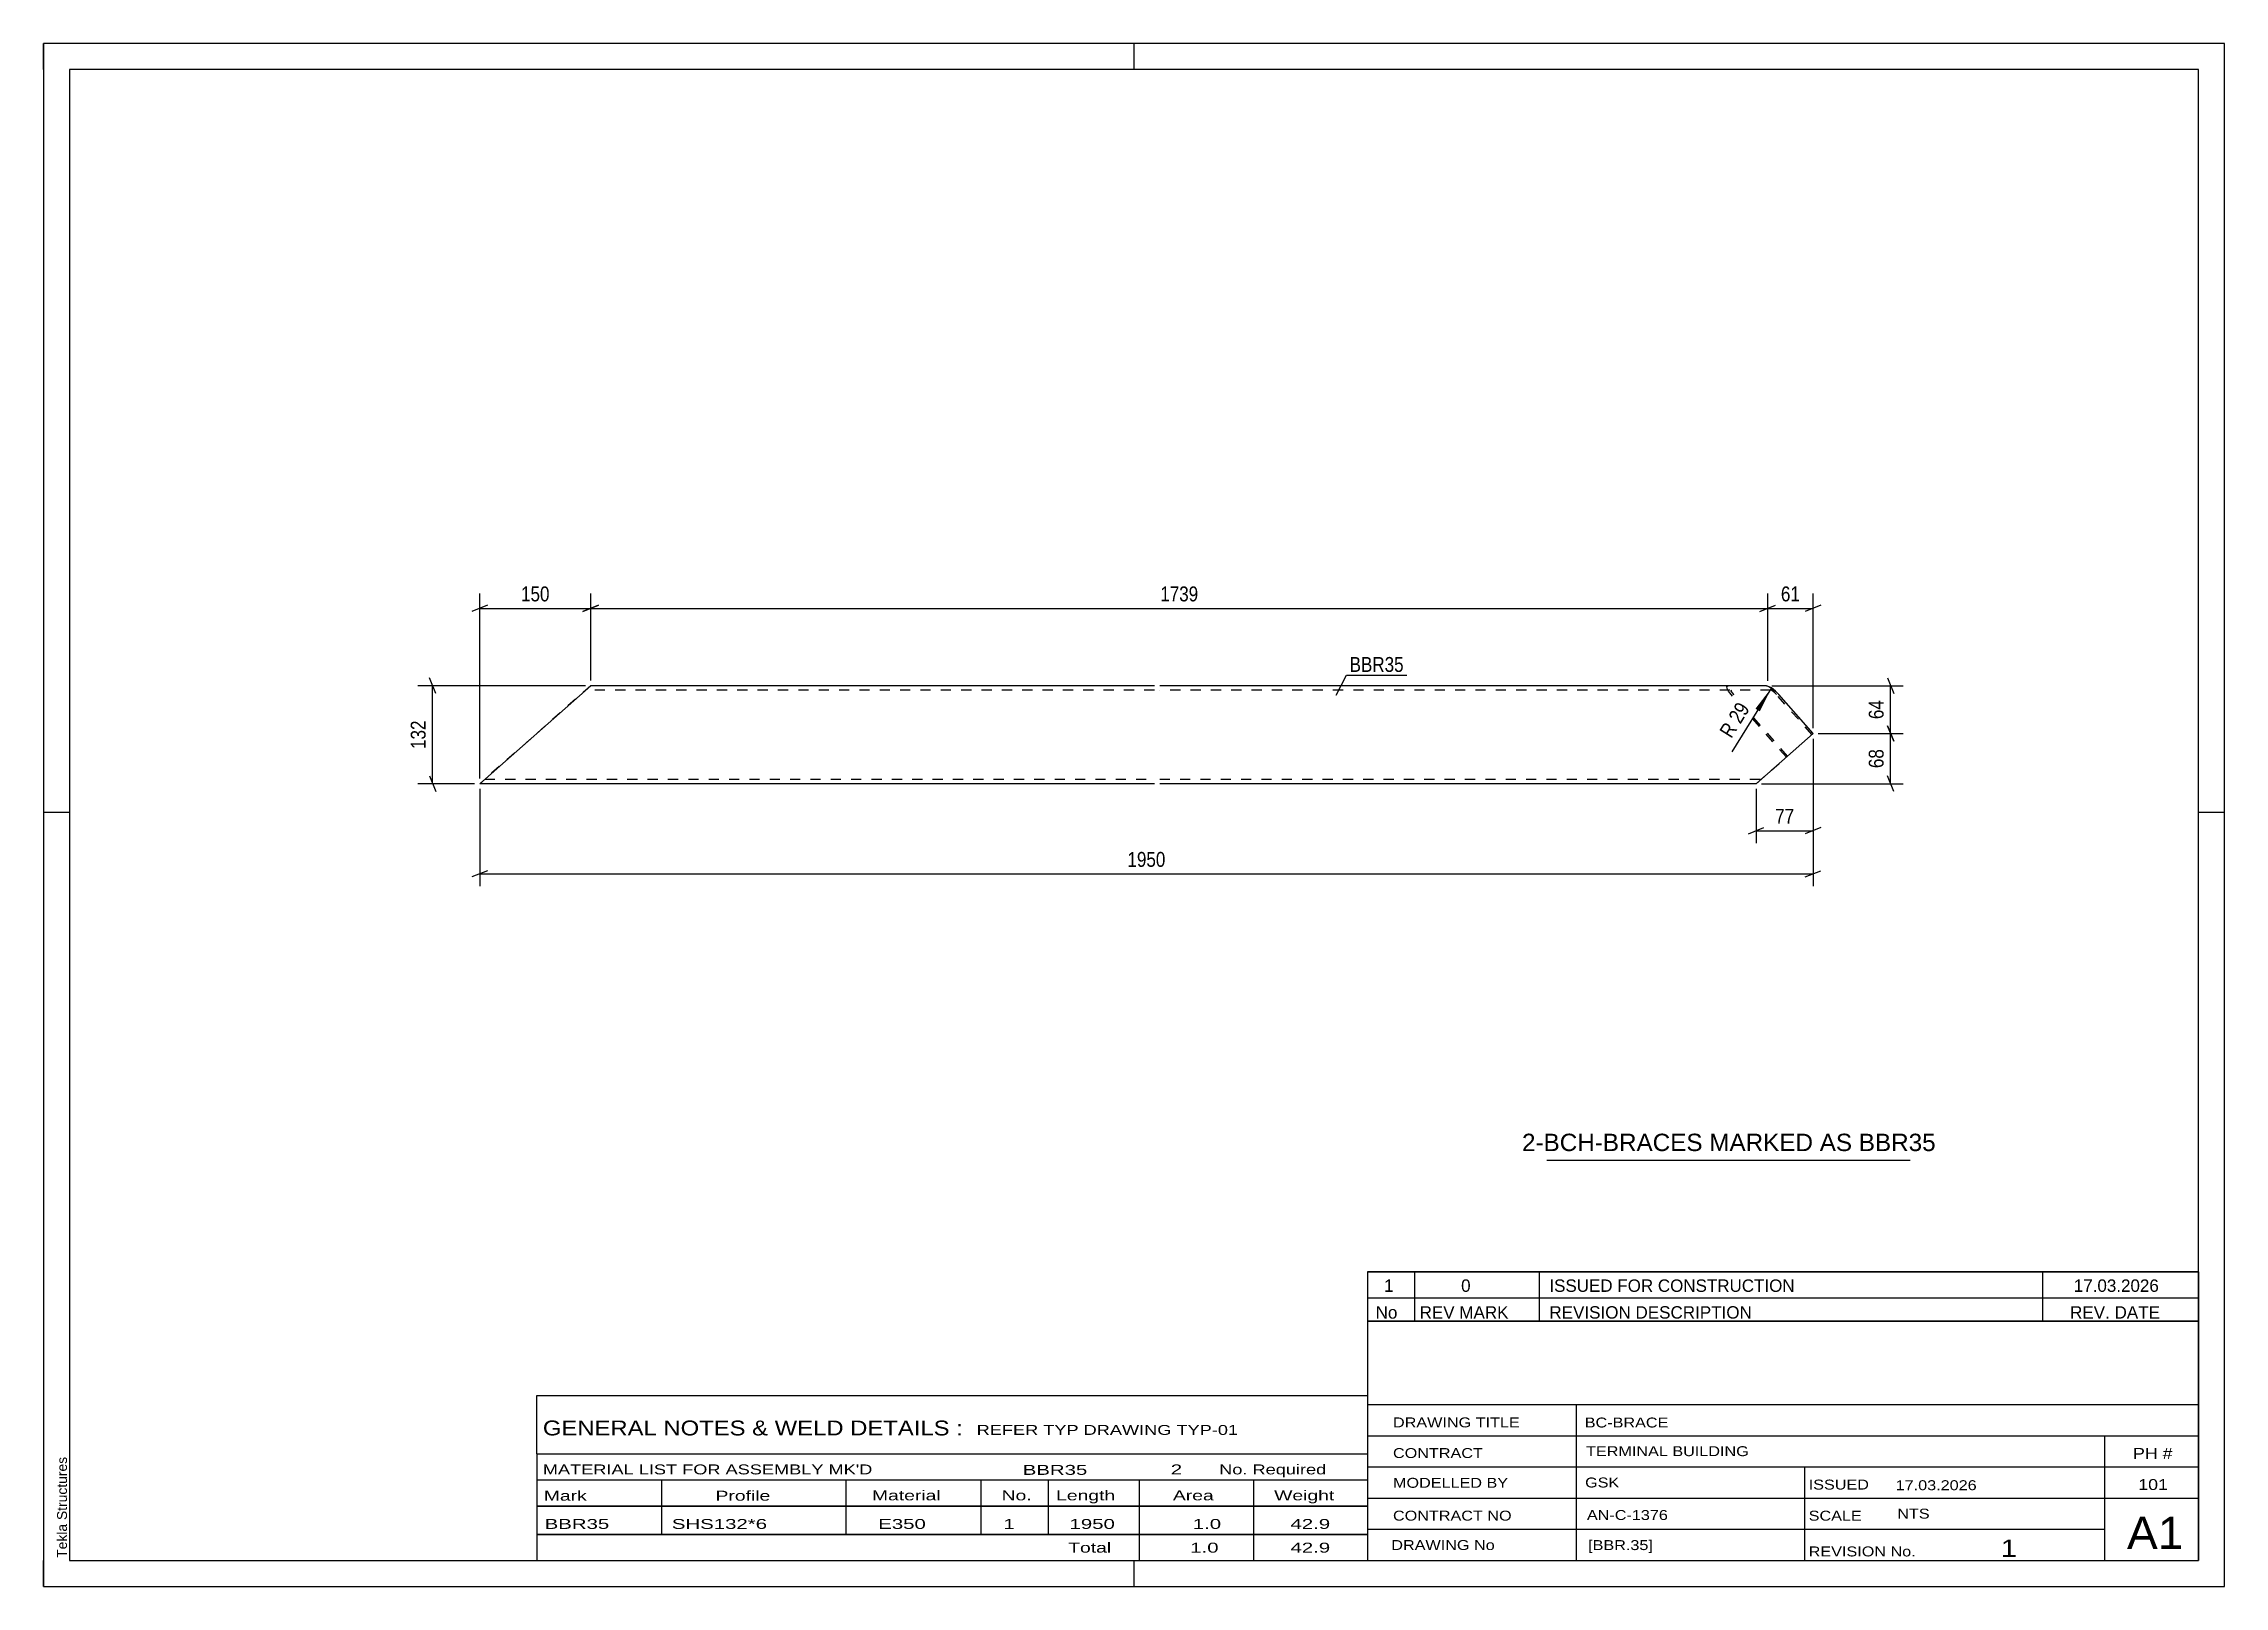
# Model space of a CAD drawing. Header units: millimetres. Extents: x 0 to 420, y 0 to 297.
import ezdxf

# ---------------------------------------------------------------- set-up
doc = ezdxf.new("R2010")
doc.units = ezdxf.units.MM
doc.linetypes.add('DXK_LINE_DOT2', pattern=[3.9198, 1.9599, -1.9599])
doc.styles.add('Arial', font='ARIAL.TTF', dxfattribs={"height": 0.2})
doc.styles.add('Arial Narrow', font='ARIALN.TTF', dxfattribs={"height": 0.2})

# ---------------------------------------------------------------- blocks, each defined once
blk = doc.blocks.new('Unknown-580638168-1162')
at = {"color": 5, "linetype": 'Continuous'}
for p, q in [((420, 297), (0, 297)), ((0, 297), (0, 0)), ((0, 292), (0, 297)), ((210, 292), (210, 297)), ((420, 0), (420, 297)), ((415, 292), (5, 292)), ((5, 292), (5, 5)), ((415, 5), (415, 292)), ((5, 149), (0, 149)), ((420, 149), (415, 149)), ((0, 0), (0, 5)), ((5, 5), (415, 5)), ((210, 0), (210, 5)), ((0, 0), (420, 0))]:
    blk.add_line(p, q, dxfattribs=at)
at = {"color": 174, "linetype": 'Continuous', "style": 'Arial'}
blk.add_text('Tekla Structures', height=1.9102, rotation=90, dxfattribs=at).set_placement((4.5, 5.5))
blk = doc.blocks.new('Part-580638168-1309 - 1303')
at = {"color": 2, "linetype": 'Continuous'}
for p, q in [((105.38, 173.38), (84, 154.52)), ((105.38, 173.38), (105.38, 173.38)), ((213.95, 173.38), (105.38, 173.38)), ((331.84, 173.38), (214.95, 173.38)), ((331.84, 173.38), (332.28, 173.25)), ((332.28, 173.25), (332.87, 172.88)), ((332.87, 172.88), (333.54, 172.32)), ((333.54, 172.32), (334.19, 171.67)), ((340.78, 164.19), (334.19, 171.67)), ((329.82, 154.52), (340.78, 164.19)), ((84, 154.52), (84, 154.52)), ((213.95, 154.52), (84, 154.52)), ((329.82, 154.52), (214.95, 154.52)), ((329.82, 154.52), (329.82, 154.52))]:
    blk.add_line(p, q, dxfattribs=at)
at = {"color": 7, "linetype": 'DXK_LINE_DOT2'}
for p, q in [((105.38, 173.38), (84, 154.52)), ((104.41, 172.52), (104.41, 172.52)), ((213.95, 172.52), (104.41, 172.52)), ((332.6, 172.52), (214.95, 172.52)), ((324.15, 173.25), (324.35, 173.38)), ((324.21, 172.88), (324.15, 173.25)), ((324.52, 172.32), (324.21, 172.88)), ((325.03, 171.67), (324.52, 172.32)), ((325.01, 172.46), (325.11, 172.52)), ((325.03, 172.32), (325.01, 172.46)), ((325.04, 172.27), (325.03, 172.32)), ((325.04, 172.27), (325.19, 172)), ((332.81, 172.46), (332.6, 172.52)), ((333.11, 172.27), (332.81, 172.46)), ((333.45, 172), (333.11, 172.27)), ((335.64, 159.65), (325.03, 171.67)), ((325.19, 172), (325.45, 171.67)), ((335.87, 159.85), (325.45, 171.67)), ((333.77, 171.67), (333.45, 172)), ((340.55, 163.98), (333.77, 171.67)), ((329.82, 154.52), (335.87, 159.85)), ((84.97, 155.38), (84.97, 155.38)), ((84.97, 155.38), (213.95, 155.38)), ((214.95, 155.38), (330.8, 155.38)), ((329.82, 154.52), (329.82, 154.52)), ((330.8, 155.38), (330.8, 155.38))]:
    blk.add_line(p, q, dxfattribs=at)
blk = doc.blocks.new('StraightDimension-580638168-1689 - 1303')
at = {"color": 7, "linetype": 'Continuous'}
for p, q in [((332.84, 173.38), (358.12, 173.38)), ((355.12, 174.88), (356.32, 171.88)), ((355.72, 164.19), (355.72, 173.38)), ((341.78, 164.19), (358.12, 164.19)), ((356.32, 162.69), (355.12, 165.69))]:
    blk.add_line(p, q, dxfattribs=at)
at = {"color": 0}
blk.add_wipeout([(354.97, 171.21), (350.77, 171.21), (350.77, 166.36), (354.97, 166.36)], dxfattribs=at)
at = {"color": 3, "style": 'Arial Narrow'}
blk.add_text('64', height=2.863, rotation=90.0002, dxfattribs=at).set_placement((354.37, 166.96))
blk = doc.blocks.new('StraightDimension-580638168-1352 - 1303')
at = {"color": 7, "linetype": 'Continuous'}
for p, q in [((340.78, 163.19), (340.78, 134.77)), ((84, 153.52), (84, 134.77)), ((85.5, 137.77), (82.5, 136.57)), ((84, 137.17), (340.78, 137.17)), ((339.28, 136.57), (342.28, 137.77))]:
    blk.add_line(p, q, dxfattribs=at)
at = {"color": 0}
blk.add_wipeout([(216.65, 137.92), (216.65, 142.12), (208.14, 142.12), (208.14, 137.92)], dxfattribs=at)
at = {"color": 3, "style": 'Arial Narrow'}
blk.add_text('1950', height=2.863, dxfattribs=at).set_placement((208.74, 138.52))
blk = doc.blocks.new('StraightDimension-580638168-1341 - 1303')
at = {"color": 7, "linetype": 'Continuous'}
for p, q in [((104.38, 173.38), (72.07, 173.38)), ((75.52, 171.88), (74.32, 174.88)), ((74.92, 154.52), (74.92, 173.38)), ((74.32, 156.02), (75.52, 153.02)), ((83, 154.52), (72.07, 154.52))]:
    blk.add_line(p, q, dxfattribs=at)
at = {"color": 0}
blk.add_wipeout([(74.17, 167.29), (69.97, 167.29), (69.97, 160.61), (74.17, 160.61)], dxfattribs=at)
at = {"color": 3, "style": 'Arial Narrow'}
blk.add_text('132', height=2.863, rotation=90.0002, dxfattribs=at).set_placement((73.57, 161.21))
blk = doc.blocks.new('StraightDimension-580638168-1360 - 1303')
at = {"color": 7, "linetype": 'Continuous'}
for p, q in [((340.78, 163.19), (340.78, 143.07)), ((329.82, 153.52), (329.82, 143.07)), ((328.32, 144.87), (331.32, 146.07)), ((329.82, 145.47), (340.78, 145.47)), ((342.28, 146.07), (339.28, 144.87))]:
    blk.add_line(p, q, dxfattribs=at)
at = {"color": 0}
blk.add_wipeout([(337.73, 146.22), (337.73, 150.42), (332.88, 150.42), (332.88, 146.22)], dxfattribs=at)
at = {"color": 3, "style": 'Arial Narrow'}
blk.add_text('77', height=2.863, dxfattribs=at).set_placement((333.48, 146.82))
blk = doc.blocks.new('StraightDimension-580638168-1690 - 1303')
at = {"color": 7, "linetype": 'Continuous'}
for p, q in [((341.78, 164.19), (358.12, 164.19)), ((355.12, 165.69), (356.32, 162.69)), ((355.72, 154.52), (355.72, 164.19)), ((356.32, 153.02), (355.12, 156.02)), ((330.82, 154.52), (358.12, 154.52))]:
    blk.add_line(p, q, dxfattribs=at)
at = {"color": 0}
blk.add_wipeout([(354.97, 161.78), (350.77, 161.78), (350.77, 156.93), (354.97, 156.93)], dxfattribs=at)
at = {"color": 3, "style": 'Arial Narrow'}
blk.add_text('68', height=2.863, rotation=90.0002, dxfattribs=at).set_placement((354.37, 157.53))
blk = doc.blocks.new('RadiusDimension-580638168-1722 - 1303')
at = {"linetype": 'Continuous'}
blk.add_hatch(color=7, dxfattribs=at).paths.add_polyline_path([(329.69, 168.97), (332.76, 172.96), (330.54, 168.45)])
at = {"color": 7, "linetype": 'Continuous'}
blk.add_line((332.76, 172.96), (325.11, 160.66), dxfattribs=at)
blk.add_arc((330.58, 169.45), 4.13, 44.071, 72.1896, dxfattribs=at)
at = {"color": 0}
blk.add_wipeout([(329.53, 169.19), (325.97, 171.41), (321.67, 164.49), (325.23, 162.27)], dxfattribs=at)
at = {"color": 3, "style": 'Arial Narrow'}
blk.add_text('R 29', height=2.863, rotation=58.1323, dxfattribs=at).set_placement((325.04, 163.1))
blk = doc.blocks.new('StraightDimension-580638168-2104 - 1303')
at = {"color": 7, "linetype": 'Continuous'}
for p, q in [((332.06, 174.32), (332.06, 191.13)), ((340.78, 165.19), (340.78, 191.13)), ((330.56, 187.68), (333.56, 188.88)), ((332.06, 188.28), (340.78, 188.28)), ((342.28, 188.88), (339.28, 187.68))]:
    blk.add_line(p, q, dxfattribs=at)
at = {"color": 0}
blk.add_wipeout([(338.85, 189.03), (338.85, 193.23), (333.99, 193.23), (333.99, 189.03)], dxfattribs=at)
at = {"color": 3, "style": 'Arial Narrow'}
blk.add_text('61', height=2.863, dxfattribs=at).set_placement((334.59, 189.63))
blk = doc.blocks.new('StraightDimension-580638168-2105 - 1303')
at = {"color": 7, "linetype": 'Continuous'}
for p, q in [((105.38, 174.38), (105.38, 191.13)), ((332.06, 174.32), (332.06, 191.13)), ((106.88, 188.88), (103.88, 187.68)), ((105.38, 188.28), (332.06, 188.28)), ((330.56, 187.68), (333.56, 188.88))]:
    blk.add_line(p, q, dxfattribs=at)
at = {"color": 0}
blk.add_wipeout([(222.98, 189.03), (222.98, 193.23), (214.46, 193.23), (214.46, 189.03)], dxfattribs=at)
at = {"color": 3, "style": 'Arial Narrow'}
blk.add_text('1739', height=2.863, dxfattribs=at).set_placement((215.06, 189.63))
blk = doc.blocks.new('StraightDimension-580638168-2106 - 1303')
at = {"color": 7, "linetype": 'Continuous'}
for p, q in [((84, 155.52), (84, 191.13)), ((105.38, 174.38), (105.38, 191.13)), ((85.5, 188.88), (82.5, 187.68)), ((84, 188.28), (105.38, 188.28)), ((103.88, 187.68), (106.88, 188.88))]:
    blk.add_line(p, q, dxfattribs=at)
at = {"color": 0}
blk.add_wipeout([(98.03, 189.03), (98.03, 193.23), (91.35, 193.23), (91.35, 189.03)], dxfattribs=at)
at = {"color": 3, "style": 'Arial Narrow'}
blk.add_text('150', height=2.863, dxfattribs=at).set_placement((91.95, 189.63))
blk = doc.blocks.new('Unknown-580638168-2246')
at = {"color": 7, "linetype": 'Continuous'}
for p, q in [((255, 51.05), (255, 5)), ((255, 51.05), (415, 51.05)), ((415, 51), (415, 5)), ((255, 35), (415, 35)), ((295.14, 35), (295.14, 5)), ((255, 29), (415, 29)), ((397, 5.05), (397, 29.05)), ((255, 23), (415, 23)), ((339.14, 23), (339.14, 5)), ((255, 17), (415, 17)), ((255, 11), (397, 11)), ((255, 5), (415, 5))]:
    blk.add_line(p, q, dxfattribs=at)
at = {"color": 7, "style": 'Arial Narrow'}
for s, height, width, p in [('DRAWING TITLE', 1.9089, 1.425378, (259.88, 30.61)), ('BC-BRACE', 1.909, 1.425378, (296.81, 30.59)), ('CONTRACT', 1.909, 1.425378, (259.88, 24.71)), ('TERMINAL BUILDING', 1.9089, 1.425378, (297.06, 25.07)), ('MODELLED BY', 1.9089, 1.425378, (259.88, 18.98)), ('GSK', 1.909, 1.425378, (296.88, 19.04)), ('ISSUED', 1.909, 1.425378, (339.94, 18.64)), ('17.03.2026', 1.909, 1.425378, (356.69, 18.52)), ('CONTRACT NO', 1.9089, 1.425378, (259.88, 12.66)), ('AN-C-1376', 1.909, 1.425378, (297.23, 12.78)), ('SCALE', 1.909, 1.425378, (339.94, 12.65)), ('A1', 6.204, 1.25, (401.24, 7.2)), ('DRAWING No', 1.909, 1.425378, (259.56, 7)), ('[BBR.35]', 1.909, 1.425378, (297.46, 6.99)), ('1', 3.34, 1.5, (376.91, 5.68)), ('REVISION No.', 1.9089, 1.425378, (339.94, 5.77))]:
    blk.add_text(s, height=height, dxfattribs=dict(at, width=width)).set_placement(p)
at = {"color": 7, "linetype": 'Continuous', "style": 'Arial Narrow'}
for s, height, width, p in [('PH #', 2.1, 1.42538, (402.4, 24.55)), ('101', 2.1, 1.42538, (403.41, 18.55)), ('NTS', 1.909, 1.425378, (357, 13.05))]:
    blk.add_text(s, height=height, dxfattribs=dict(at, width=width)).set_placement(p)
blk = doc.blocks.new('Unknown-580638168-2247')
at = {"color": 7, "linetype": 'Continuous'}
for p, q in [((255, 60.55), (415, 60.55)), ((415, 60.55), (255, 60.55)), ((255, 60.55), (255, 55.55)), ((264, 60.55), (264, 55.55)), ((288, 60.55), (288, 55.55)), ((385, 60.55), (385, 55.55)), ((415, 60.55), (415, 55.55)), ((255, 55.55), (415, 55.55)), ((255, 55.55), (255, 51.05)), ((255, 55.55), (415, 55.55)), ((264, 55.55), (264, 51.05)), ((288, 55.55), (288, 51.05)), ((385, 55.55), (385, 51.05)), ((415, 55.55), (415, 51.05)), ((415, 51.05), (255, 51.05))]:
    blk.add_line(p, q, dxfattribs=at)
at = {"color": 7, "linetype": 'Continuous', "style": 'Arial Narrow'}
for s, height, width, p in [('1', 2.39, 1.196471, (258.16, 56.7)), ('0', 2.39, 1.196471, (273, 56.7)), ('ISSUED FOR CONSTRUCTION', 2.3861, 1.196471, (290, 56.7)), ('17.03.2026', 2.386, 1.196471, (391, 56.7)), ('No', 2.386, 1.2, (256.54, 51.55)), ('REV MARK', 2.386, 1.2, (265, 51.55)), ('REVISION DESCRIPTION', 2.3861, 1.2, (290, 51.55)), ('REV. DATE', 2.386, 1.2, (390.28, 51.55))]:
    blk.add_text(s, height=height, dxfattribs=dict(at, width=width)).set_placement(p)
blk = doc.blocks.new('Unknown-580638168-2248')
at = {"color": 7, "linetype": 'Continuous'}
for p, q in [((95, 36.75), (255, 36.75)), ((95, 25.5), (95, 36.75)), ((255, 36.75), (255, 25.5)), ((95, 25.5), (255, 25.5)), ((95, 25.5), (95, 20.5)), ((255, 25.5), (255, 20.5)), ((95, 20.5), (255, 20.5)), ((95, 20.5), (95, 15.5)), ((119, 20.5), (119, 15.5)), ((154.5, 20.5), (154.5, 15.5)), ((180.5, 20.5), (180.5, 15.5)), ((193.5, 20.5), (193.5, 15.5)), ((211, 20.5), (211, 15.5)), ((233, 20.5), (233, 15.5)), ((255, 20.5), (255, 15.5)), ((95, 15.5), (255, 15.5)), ((95, 15.45), (95, 10.05)), ((95, 15.45), (255, 15.45)), ((119, 15.5), (119, 10)), ((154.5, 15.5), (154.5, 10)), ((180.5, 15.5), (180.5, 10)), ((193.5, 15.5), (193.5, 10)), ((211, 15.5), (211, 10)), ((233, 15.5), (233, 10)), ((255, 15.45), (255, 10.05)), ((95, 10.05), (255, 10.05)), ((95, 10), (255, 10)), ((95, 10), (95, 5)), ((211, 10), (211, 5)), ((233, 10), (233, 5)), ((255, 10), (255, 5)), ((95, 5), (255, 5))]:
    blk.add_line(p, q, dxfattribs=at)
at = {"color": 7, "style": 'Arial Narrow'}
for s, height, width, p in [('GENERAL NOTES & WELD DETAILS :', 2.8633, 1.4, (96.15, 29.06)), ('REFER TYP DRAWING TYP-01', 1.9089, 1.6, (179.7, 29.16)), ("MATERIAL LIST FOR ASSEMBLY MK'D", 1.9089, 1.6, (96.15, 21.56)), ('BBR35', 1.909, 1.794707, (188.57, 21.47)), ('2', 1.91, 1.794707, (217.08, 21.56)), ('No. Required', 1.9089, 1.6, (226.41, 21.56)), ('Mark', 1.909, 1.7, (96.34, 16.5)), ('Profile', 1.909, 1.7, (129.41, 16.5)), ('Material', 1.909, 1.7, (159.54, 16.56)), ('No.', 1.909, 1.7, (184.5, 16.56)), ('Length', 1.909, 1.7, (195, 16.56)), ('Area', 1.909, 1.7, (217.5, 16.56)), ('Weight', 1.909, 1.7, (237, 16.56))]:
    blk.add_text(s, height=height, dxfattribs=dict(at, width=width)).set_placement(p)
at = {"color": 7, "linetype": 'Continuous', "style": 'Arial Narrow'}
for s, height, width, p in [('BBR35', 1.909, 1.794707, (96.5, 11.06)), ('SHS132*6', 1.909, 1.794707, (121, 11.06)), ('E350', 1.909, 1.794707, (160.74, 11.06)), ('1', 1.91, 1.794707, (184.86, 11.06)), ('1950', 1.909, 1.794707, (197.58, 11.06)), ('1.0', 1.909, 1.794707, (221.32, 11.06)), ('42.9', 1.909, 1.794707, (240.14, 11.06)), ('Total', 1.909, 1.7, (197.33, 6.5)), ('1.0', 1.909, 1.794707, (220.83, 6.5)), ('42.9', 1.909, 1.794707, (240.14, 6.5))]:
    blk.add_text(s, height=height, dxfattribs=dict(at, width=width)).set_placement(p)
blk = doc.blocks.new('Unknown-580638168-2249')
at = {"color": 7, "linetype": 'Continuous'}
blk.add_line((289.5, 82.05), (359.5, 82.05), dxfattribs=at)
at = {"color": 7, "style": 'Arial'}
blk.add_text('2-BCH-BRACES MARKED AS BBR35', height=3.3428, dxfattribs=at).set_placement((284.73, 83.8))
blk = doc.blocks.new('Mark-580638168-1305 - 1303')
at = {"color": 0}
blk.add_wipeout([(261.94, 176.05), (261.94, 179.05), (251.53, 179.05), (251.53, 176.05)], dxfattribs=at)
blk.add_wipeout([(261.94, 176.05), (261.94, 179.05), (251.53, 179.05), (251.53, 176.05)], dxfattribs=at)
at = {"color": 30, "linetype": 'Continuous'}
for p, q in [((248.93, 171.57), (250.93, 175.45)), ((250.93, 175.45), (262.54, 175.45))]:
    blk.add_line(p, q, dxfattribs=at)
at = {"color": 3, "style": 'Arial Narrow'}
blk.add_text('BBR35', height=2.863, dxfattribs=at).set_placement((251.53, 176.05))

msp = doc.modelspace()

# ---------------------------------------------------------------- block references
for name in ['Unknown-580638168-1162', 'Part-580638168-1309 - 1303', 'Unknown-580638168-2249', 'Unknown-580638168-2247', 'Unknown-580638168-2246', 'Unknown-580638168-2248']:
    msp.add_blockref(name, (0, 0))

# ---------------------------------------------------------------- next in the draw order: block references
msp.add_blockref('StraightDimension-580638168-1689 - 1303', (0, 0))

# ---------------------------------------------------------------- next in the draw order: block references
msp.add_blockref('StraightDimension-580638168-1352 - 1303', (0, 0))

# ---------------------------------------------------------------- next in the draw order: block references
for name in ['StraightDimension-580638168-1341 - 1303', 'StraightDimension-580638168-1360 - 1303']:
    msp.add_blockref(name, (0, 0))

# ---------------------------------------------------------------- next in the draw order: block references
msp.add_blockref('StraightDimension-580638168-1690 - 1303', (0, 0))

# ---------------------------------------------------------------- next in the draw order: block references
msp.add_blockref('RadiusDimension-580638168-1722 - 1303', (0, 0))

# ---------------------------------------------------------------- next in the draw order: block references
msp.add_blockref('StraightDimension-580638168-2104 - 1303', (0, 0))

# ---------------------------------------------------------------- next in the draw order: block references
msp.add_blockref('StraightDimension-580638168-2105 - 1303', (0, 0))

# ---------------------------------------------------------------- next in the draw order: block references
for name in ['StraightDimension-580638168-2106 - 1303', 'Mark-580638168-1305 - 1303']:
    msp.add_blockref(name, (0, 0))

doc.saveas('drawing.dxf')
